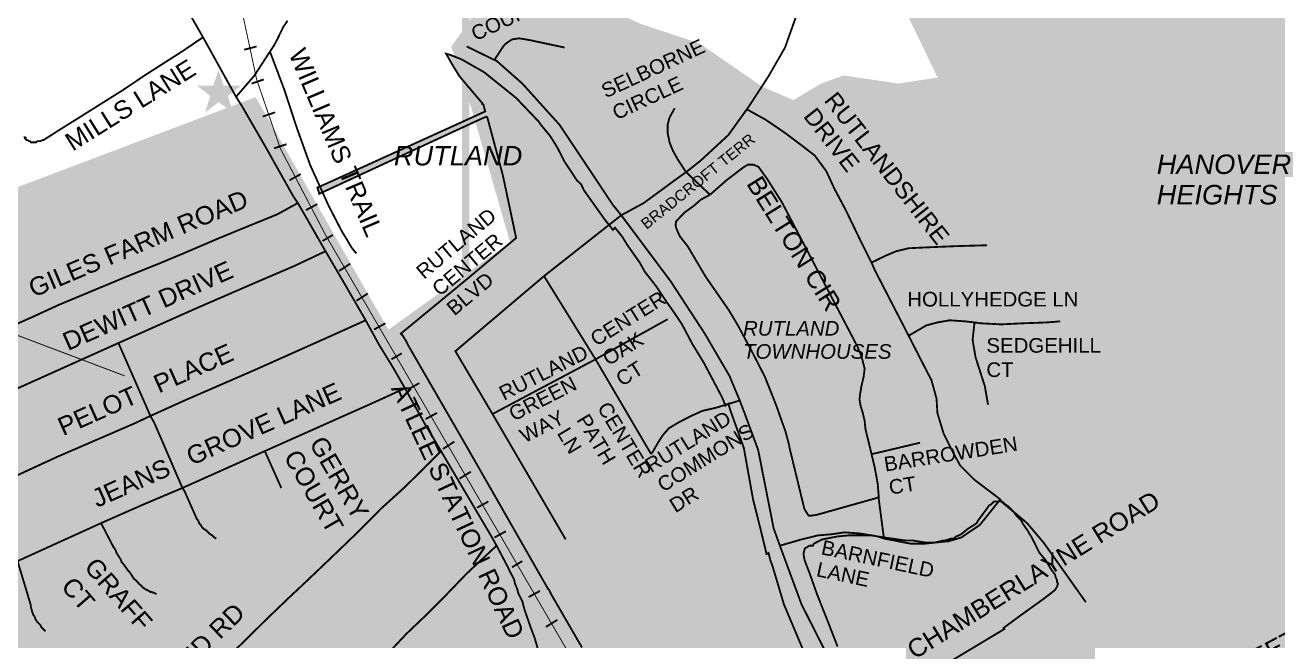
# Model space of a CAD drawing. Header units: millimetres. Extents: x 10 to 1080, y 12 to 847.
# Drawn here: x 750 to 853, y 66.1 to 116.8 of the extents above; entities that cross this region are included whole.
import ezdxf

# ---------------------------------------------------------------- set-up
doc = ezdxf.new("R2010")
doc.units = ezdxf.units.MM

msp = doc.modelspace()

# ---------------------------------------------------------------- hatches: boundary and pattern name
at = {"layer": 'H', "linetype": 'CONTINUOUS'}
for points in [[(666.662, 31.15), (665.903, 33.443), (664.88, 36.318), (663.875, 38.77), (662.093, 40.217), (659.289, 41.91), (657.772, 43.938), (656.255, 45.896), (654.05, 46.655), (651.757, 46.99), (650.064, 48.772), (648.458, 50.624), (646.254, 51.223), (643.89, 52.158), (641.932, 53.94), (639.815, 54.857), (635.582, 54.698), (633.642, 56.056), (631.613, 57.062), (628.562, 57.997), (626.533, 59.514), (625.598, 62.054), (625.934, 65.105), (625.422, 67.557), (625.087, 71.12), (640.168, 68.492), (651.757, 71.455), (733.637, 96.855), (744.802, 101.688), (768.932, 110.825), (770.537, 108.038), (779.851, 91.687), (789.852, 98.884), (786.624, 110.067), (785.019, 114.97), (789.428, 121.25), (795.69, 119.133), (800.594, 116.84), (805.427, 115.235), (810.595, 111.672), (813.135, 110.578), (815.411, 111.936), (817.28, 112.607), (821.761, 111.936), (824.988, 112.43), (814.74, 133.773), (848.695, 119.133), (853.087, 141.058), (857.585, 164.765), (846.825, 166.793), (848.695, 169.845), (849.877, 172.632), (851.994, 173.99), (855.715, 177.288), (861.483, 181.434), (868.504, 208.703), (871.978, 208.703), (876.635, 209.127), (884.079, 210.308), (890.094, 210.573), (894.08, 210.573), (899.16, 209.127), (904.064, 207.01), (909.391, 205.405), (924.295, 202.442), (925.23, 204.717), (932.427, 239.095), (932.18, 250.79), (932.85, 263.56), (919.392, 263.56), (919.639, 266.524), (921.755, 295.663), (933.362, 292.858), (933.785, 301.925), (932.18, 309.122), (930.822, 316.988), (929.128, 324.944), (928.441, 325.208), (880.78, 334.01), (892.387, 394.458), (910.59, 400.72), (912.865, 405.13), (894.997, 430.953), (887.307, 452.12), (877.058, 452.79), (872.913, 457.2), (866.634, 465.42), (857.074, 472.775), (845.22, 475.58), (837.512, 475.58), (826.17, 473.534), (817.28, 476.762), (811.018, 480.995), (806.362, 486.322), (803.222, 489.197), (840.475, 538.815), (834.637, 551.692), (849.207, 566.244), (850.724, 566.332), (853.017, 566.42), (855.292, 566.596), (857.673, 566.755), (860.037, 566.932), (862.401, 567.09), (864.87, 567.267), (867.234, 567.514), (869.597, 567.69), (872.067, 567.937), (874.518, 568.113), (876.882, 568.36), (879.334, 568.537), (881.803, 568.713), (884.167, 568.96), (886.619, 569.136), (889, 569.295), (891.364, 569.472), (893.815, 569.56), (896.108, 569.718), (898.472, 569.807), (900.853, 569.895), (903.129, 569.895), (905.422, 569.895), (907.627, 569.895), (909.814, 569.807), (912.354, 569.718), (916.675, 569.63), (918.88, 569.63), (920.997, 569.718), (923.202, 569.895), (925.318, 570.054), (927.523, 570.142), (929.64, 570.318), (931.827, 570.477), (936.149, 570.742), (940.47, 570.9), (944.704, 570.742), (948.849, 570.318), (948.849, 28.751), (667.297, 28.751), (666.662, 31.15)], [(791.633, 115.147), (790.187, 115.147), (789.764, 116.417), (789.34, 115.147), (787.982, 115.147), (789.093, 114.3), (788.67, 112.942), (789.764, 113.788), (790.945, 112.942), (790.522, 114.3), (791.633, 115.147), (791.633, 115.147)], [(790.363, 110.737), (789.005, 111.848), (787.735, 112.854), (785.954, 113.877), (785.777, 113.965), (784.931, 114.3), (784.595, 114.388), (785.019, 113.63), (785.707, 112.518), (787.559, 110.314), (787.559, 110.243), (787.647, 110.243), (787.823, 109.643), (774.771, 103.717), (774.012, 103.382), (774.188, 102.87), (786.977, 108.797), (787.894, 109.22), (787.982, 109.132), (789.252, 104.387), (790.275, 99.66), (790.363, 99.236), (786.201, 95.762), (780.874, 91.352), (781.05, 91.193), (781.297, 90.77), (781.473, 90.417), (786.201, 82.215), (792.974, 70.362), (793.062, 70.273), (793.238, 69.938), (795.778, 65.528), (801.37, 55.968), (804.157, 51.223), (804.404, 51.4), (808.143, 53.587), (809.237, 54.275), (810.507, 55.033), (812.871, 56.392), (815.763, 58.085), (815.763, 58.173), (815.834, 58.173), (815.922, 58.244), (816.01, 58.332), (816.098, 58.332), (816.187, 58.42), (816.257, 58.508), (816.345, 58.596), (816.345, 58.667), (816.434, 58.755), (816.522, 58.843), (816.522, 58.932), (816.61, 59.02), (816.61, 59.09), (816.61, 59.178), (816.681, 59.267), (816.681, 59.355), (816.681, 59.443), (816.681, 59.514), (816.681, 59.602), (816.681, 59.69), (816.681, 59.778), (816.681, 59.866), (816.681, 59.937), (816.61, 60.025), (816.61, 60.113), (816.61, 60.202), (816.522, 60.29), (816.522, 60.36), (816.434, 60.36), (814.564, 63.835), (812.377, 69.092), (811.442, 72.214), (811.265, 72.637), (811.107, 73.325), (810.93, 73.237), (810.419, 75.353), (809.837, 77.717), (809.413, 80.098), (809.061, 81.95), (808.99, 82.215), (807.967, 85.002), (807.791, 85.602), (807.544, 85.425), (807.455, 85.69), (807.297, 86.113), (806.521, 87.542), (805.762, 88.988), (804.827, 90.505), (803.981, 92.11), (803.31, 93.133), (802.711, 93.98), (801.864, 95.25), (800.947, 96.432), (800.523, 97.19), (799.5, 98.637), (799.077, 99.307), (798.477, 100.083), (798.318, 99.907), (797.631, 100.753), (795.937, 103.117), (795.69, 103.628), (795.355, 103.964), (794.844, 104.74), (794.332, 105.498), (793.75, 106.68), (793.15, 107.615), (792.727, 108.126), (792.392, 108.55), (792.215, 108.797), (790.363, 110.737), (790.363, 110.737)], [(767.75, 111.76), (766.304, 111.76), (765.881, 113.03), (765.457, 111.76), (764.117, 111.76), (765.21, 110.913), (764.787, 109.555), (765.881, 110.402), (767.08, 109.555), (766.657, 110.913), (767.75, 111.76), (767.75, 111.76)], [(812.288, 110.49), (810.842, 110.49), (810.419, 111.76), (809.995, 110.49), (808.637, 110.49), (809.748, 109.643), (809.325, 108.285), (810.419, 109.132), (811.601, 108.285), (811.177, 109.643), (812.288, 110.49), (812.288, 110.49)], [(805.18, 105.234), (803.734, 105.234), (803.31, 106.504), (802.887, 105.234), (801.529, 105.234), (802.64, 104.387), (802.217, 103.046), (803.31, 103.893), (804.492, 103.046), (804.069, 104.387), (805.18, 105.234), (805.18, 105.234)], [(809.061, 104.74), (807.632, 104.74), (807.208, 106.01), (806.785, 104.74), (805.427, 104.74), (806.521, 103.893), (806.097, 102.535), (807.208, 103.382), (808.39, 102.535), (807.967, 103.893), (809.061, 104.74), (809.061, 104.74)], [(818.974, 103.964), (817.527, 103.964), (817.104, 105.234), (816.681, 103.964), (815.34, 103.964), (816.434, 103.117), (816.01, 101.776), (817.104, 102.623), (818.303, 101.776), (817.88, 103.117), (818.974, 103.964), (818.974, 103.964)], [(799.253, 101), (797.807, 101), (797.384, 102.27), (796.96, 101), (795.602, 101), (796.713, 100.154), (796.29, 98.813), (797.384, 99.66), (798.565, 98.813), (798.142, 100.154), (799.253, 101), (799.253, 101)], [(764.275, 98.813), (762.847, 98.813), (762.423, 100.083), (762, 98.813), (760.642, 98.813), (761.735, 97.966), (761.312, 96.608), (762.423, 97.455), (763.605, 96.608), (763.182, 97.966), (764.275, 98.813), (764.275, 98.813)], [(765.457, 99.307), (764.028, 99.307), (763.605, 100.577), (763.182, 99.307), (761.824, 99.307), (762.917, 98.46), (762.494, 97.12), (763.605, 97.966), (764.787, 97.12), (764.364, 98.46), (765.457, 99.307), (765.457, 99.307)], [(793.327, 98.884), (791.88, 98.884), (791.457, 100.154), (791.034, 98.884), (789.675, 98.884), (790.787, 98.037), (790.363, 96.696), (791.457, 97.543), (792.639, 96.696), (792.215, 98.037), (793.327, 98.884), (793.327, 98.884)], [(821.69, 98.637), (820.244, 98.637), (819.82, 99.907), (819.397, 98.637), (818.039, 98.637), (819.15, 97.79), (818.727, 96.432), (819.82, 97.278), (821.002, 96.432), (820.579, 97.79), (821.69, 98.637), (821.69, 98.637)], [(773.853, 98.037), (772.407, 98.037), (771.984, 99.307), (771.56, 98.037), (770.202, 98.037), (771.313, 97.19), (770.89, 95.85), (771.984, 96.696), (773.165, 95.85), (772.742, 97.19), (773.853, 98.037), (773.853, 98.037)], [(806.097, 98.302), (804.668, 98.302), (804.245, 99.572), (803.822, 98.302), (802.464, 98.302), (803.557, 97.455), (803.134, 96.097), (804.245, 96.943), (805.427, 96.097), (805.004, 97.455), (806.097, 98.302), (806.097, 98.302)], [(816.945, 98.213), (815.499, 98.213), (815.075, 99.483), (814.652, 98.213), (813.294, 98.213), (814.405, 97.367), (813.982, 96.008), (815.075, 96.855), (816.257, 96.008), (815.834, 97.367), (816.945, 98.213), (816.945, 98.213)], [(792.215, 93.98), (790.787, 93.98), (790.363, 95.25), (789.94, 93.98), (788.582, 93.98), (789.675, 93.133), (789.252, 91.775), (790.363, 92.622), (791.545, 91.775), (791.122, 93.133), (792.215, 93.98), (792.215, 93.98)], [(778.422, 93.133), (776.975, 93.133), (776.552, 94.403), (776.129, 93.133), (774.771, 93.133), (775.882, 92.287), (775.458, 90.928), (776.552, 91.775), (777.734, 90.928), (777.311, 92.287), (778.422, 93.133), (778.422, 93.133)], [(785.777, 93.222), (784.348, 93.222), (783.925, 94.492), (783.502, 93.222), (782.144, 93.222), (783.237, 92.375), (782.814, 91.017), (783.925, 91.863), (785.107, 91.017), (784.684, 92.375), (785.777, 93.222), (785.777, 93.222)], [(825.747, 91.687), (824.301, 91.687), (823.877, 92.957), (823.454, 91.687), (822.113, 91.687), (823.207, 90.84), (822.784, 89.5), (823.877, 90.346), (825.077, 89.5), (824.653, 90.84), (825.747, 91.687), (825.747, 91.687)], [(828.71, 92.198), (827.264, 92.198), (826.841, 93.468), (826.417, 92.198), (825.077, 92.198), (826.17, 91.352), (825.747, 89.994), (826.841, 90.84), (828.04, 89.994), (827.617, 91.352), (828.71, 92.198), (828.71, 92.198)], [(787.224, 90.84), (785.777, 90.84), (785.354, 92.11), (784.931, 90.84), (783.59, 90.84), (784.684, 89.994), (784.26, 88.653), (785.354, 89.5), (786.553, 88.653), (786.13, 89.994), (787.224, 90.84), (787.224, 90.84)], [(798.565, 90.417), (797.137, 90.417), (796.713, 91.687), (796.29, 90.417), (794.932, 90.417), (796.025, 89.57), (795.602, 88.23), (796.713, 89.076), (797.895, 88.23), (797.472, 89.57), (798.565, 90.417), (798.565, 90.417)], [(802.128, 90.84), (800.682, 90.84), (800.259, 92.11), (799.835, 90.84), (798.477, 90.84), (799.588, 89.994), (799.165, 88.653), (800.259, 89.5), (801.441, 88.653), (801.017, 89.994), (802.128, 90.84), (802.128, 90.84)], [(755.138, 89.835), (753.692, 89.835), (753.269, 91.105), (752.845, 89.835), (751.505, 89.835), (752.598, 88.988), (752.175, 87.63), (753.269, 88.477), (754.451, 87.63), (754.027, 88.988), (755.138, 89.835), (755.138, 89.835)], [(811.53, 89.994), (810.084, 89.994), (809.66, 91.264), (809.237, 89.994), (807.879, 89.994), (808.99, 89.147), (808.567, 87.806), (809.66, 88.653), (810.842, 87.806), (810.419, 89.147), (811.53, 89.994), (811.53, 89.994)], [(821.337, 88.988), (819.908, 88.988), (819.485, 90.258), (819.062, 88.988), (817.704, 88.988), (818.797, 88.142), (818.374, 86.783), (819.485, 87.63), (820.667, 86.783), (820.244, 88.142), (821.337, 88.988), (821.337, 88.988)], [(781.897, 87.806), (780.45, 87.806), (780.027, 89.076), (779.604, 87.806), (778.245, 87.806), (779.357, 86.96), (778.933, 85.602), (780.027, 86.448), (781.209, 85.602), (780.785, 86.96), (781.897, 87.806), (781.897, 87.806)], [(803.734, 87.454), (802.287, 87.454), (801.864, 88.724), (801.441, 87.454), (800.1, 87.454), (801.194, 86.607), (800.77, 85.266), (801.864, 86.113), (803.063, 85.266), (802.64, 86.607), (803.734, 87.454), (803.734, 87.454)], [(762.758, 86.272), (761.312, 86.272), (760.889, 87.542), (760.465, 86.272), (759.107, 86.272), (760.218, 85.425), (759.795, 84.067), (760.889, 84.914), (762.071, 84.067), (761.647, 85.425), (762.758, 86.272), (762.758, 86.272)], [(809.237, 86.607), (807.791, 86.607), (807.367, 87.877), (806.944, 86.607), (805.603, 86.607), (806.697, 85.76), (806.274, 84.42), (807.367, 85.266), (808.567, 84.42), (808.143, 85.76), (809.237, 86.607), (809.237, 86.607)], [(790.011, 84.42), (788.582, 84.42), (788.158, 85.69), (787.735, 84.42), (786.377, 84.42), (787.471, 83.573), (787.047, 82.215), (788.158, 83.062), (789.34, 82.215), (788.917, 83.573), (790.011, 84.42), (790.011, 84.42)], [(784.772, 81.88), (783.325, 81.88), (782.902, 83.15), (782.479, 81.88), (781.121, 81.88), (782.232, 81.033), (781.808, 79.675), (782.902, 80.522), (784.084, 79.675), (783.661, 81.033), (784.772, 81.88), (784.772, 81.88)], [(804.757, 81.703), (803.31, 81.703), (802.887, 82.973), (802.464, 81.703), (801.105, 81.703), (802.217, 80.857), (801.793, 79.498), (802.887, 80.345), (804.069, 79.498), (803.645, 80.857), (804.757, 81.703), (804.757, 81.703)], [(822.113, 81.615), (820.667, 81.615), (820.244, 82.885), (819.82, 81.615), (818.462, 81.615), (819.573, 80.768), (819.15, 79.41), (820.244, 80.257), (821.425, 79.41), (821.002, 80.768), (822.113, 81.615), (822.113, 81.615)], [(765.722, 80.522), (764.275, 80.522), (763.852, 81.792), (763.429, 80.522), (762.071, 80.522), (763.182, 79.675), (762.758, 78.317), (763.852, 79.163), (765.034, 78.317), (764.611, 79.675), (765.722, 80.522), (765.722, 80.522)], [(815.763, 80.433), (814.317, 80.433), (813.894, 81.703), (813.47, 80.433), (812.112, 80.433), (813.223, 79.587), (812.8, 78.228), (813.894, 79.075), (815.075, 78.228), (814.652, 79.587), (815.763, 80.433), (815.763, 80.433)], [(793.662, 79.498), (792.215, 79.498), (791.792, 80.768), (791.369, 79.498), (790.011, 79.498), (791.122, 78.652), (790.698, 77.294), (791.792, 78.14), (792.974, 77.294), (792.551, 78.652), (793.662, 79.498), (793.662, 79.498)], [(830.068, 78.405), (828.622, 78.405), (828.199, 79.675), (827.775, 78.405), (826.417, 78.405), (827.528, 77.558), (827.105, 76.2), (828.199, 77.047), (829.381, 76.2), (828.957, 77.558), (830.068, 78.405), (830.068, 78.405)], [(832.944, 74.172), (832.697, 74.683), (832.52, 74.93), (832.432, 75.106), (832.273, 75.353), (832.009, 75.688), (831.85, 76.024), (831.427, 76.447), (831.25, 76.712), (830.827, 77.135), (830.58, 77.294), (830.404, 77.47), (830.227, 77.558), (830.068, 77.558), (829.98, 77.558), (829.892, 77.558), (829.733, 77.558), (829.645, 77.558), (829.469, 77.382), (829.381, 77.294), (829.222, 77.223), (829.045, 76.958), (828.798, 76.623), (828.534, 76.288), (828.287, 75.953), (828.199, 75.777), (828.111, 75.688), (827.687, 75.442), (827.44, 75.265), (827.017, 74.93), (826.77, 74.754), (826.505, 74.683), (826.347, 74.507), (826.258, 74.507), (826.082, 74.507), (825.923, 74.418), (825.571, 74.33), (825.5, 74.33), (824.724, 74.172), (824.054, 74.172), (822.96, 74.33), (822.36, 74.33), (821.267, 74.507), (820.579, 74.595), (819.573, 74.754), (818.797, 74.754), (817.704, 74.754), (816.769, 74.683), (815.499, 74.418), (814.828, 74.083), (814.74, 73.907), (814.493, 73.907), (814.317, 73.836), (814.141, 73.748), (814.07, 73.66), (814.07, 73.572), (813.982, 73.237), (814.07, 72.725), (814.493, 71.632), (815.075, 69.938), (816.01, 67.557), (816.769, 65.617), (817.615, 64.1), (818.462, 62.653), (818.885, 61.63), (819.221, 61.048), (819.573, 60.784), (819.732, 60.784), (819.997, 60.872), (820.332, 61.048), (820.755, 61.295), (820.843, 61.383), (826.258, 64.523), (830.492, 67.063), (830.404, 67.134), (830.739, 67.398), (832.009, 68.333), (833.455, 69.338), (834.214, 69.938), (834.637, 70.273), (834.813, 70.52), (834.884, 70.785), (834.813, 70.944), (834.813, 71.12), (834.725, 71.296), (834.637, 71.543), (834.39, 71.878), (833.878, 72.725), (833.367, 73.325), (833.191, 73.66), (832.944, 74.172), (832.944, 74.172)], [(807.297, 75.018), (805.85, 75.018), (805.427, 76.288), (805.004, 75.018), (803.645, 75.018), (804.757, 74.172), (804.333, 72.813), (805.427, 73.66), (806.609, 72.813), (806.185, 74.172), (807.297, 75.018), (807.297, 75.018)], [(796.625, 74.26), (795.179, 74.26), (794.755, 75.53), (794.332, 74.26), (792.974, 74.26), (794.085, 73.413), (793.662, 72.055), (794.755, 72.902), (795.937, 72.055), (795.514, 73.413), (796.625, 74.26), (796.625, 74.26)], [(812.447, 74.683), (811.018, 74.683), (810.595, 75.953), (810.172, 74.683), (808.814, 74.683), (809.907, 73.836), (809.484, 72.478), (810.595, 73.325), (811.777, 72.478), (811.354, 73.836), (812.447, 74.683), (812.447, 74.683)], [(788.917, 73.572), (787.471, 73.572), (787.047, 74.842), (786.624, 73.572), (785.283, 73.572), (786.377, 72.725), (785.954, 71.367), (787.047, 72.214), (788.247, 71.367), (787.823, 72.725), (788.917, 73.572), (788.917, 73.572)], [(801.864, 73.148), (800.435, 73.148), (800.012, 74.418), (799.588, 73.148), (798.23, 73.148), (799.324, 72.302), (798.901, 70.944), (800.012, 71.79), (801.194, 70.944), (800.77, 72.302), (801.864, 73.148), (801.864, 73.148)], [(815.252, 73.413), (813.805, 73.413), (813.382, 74.683), (812.959, 73.413), (811.601, 73.413), (812.712, 72.566), (812.288, 71.208), (813.382, 72.055), (814.564, 71.208), (814.141, 72.566), (815.252, 73.413), (815.252, 73.413)], [(838.112, 72.902), (836.665, 72.902), (836.242, 74.172), (835.819, 72.902), (834.461, 72.902), (835.572, 72.055), (835.148, 70.697), (836.242, 71.543), (837.424, 70.697), (837.001, 72.055), (838.112, 72.902), (838.112, 72.902)], [(847.09, 71.79), (845.644, 71.79), (845.22, 73.06), (844.797, 71.79), (843.439, 71.79), (844.55, 70.944), (844.127, 69.603), (845.22, 70.45), (846.402, 69.603), (845.979, 70.944), (847.09, 71.79), (847.09, 71.79)], [(799.677, 70.185), (798.23, 70.185), (797.807, 71.455), (797.384, 70.185), (796.025, 70.185), (797.137, 69.338), (796.713, 67.98), (797.807, 68.827), (798.989, 67.98), (798.565, 69.338), (799.677, 70.185), (799.677, 70.185)], [(822.872, 68.404), (821.425, 68.404), (821.002, 69.674), (820.579, 68.404), (819.221, 68.404), (820.332, 67.557), (819.908, 66.216), (821.002, 67.063), (822.184, 66.216), (821.761, 67.557), (822.872, 68.404), (822.872, 68.404)], [(829.134, 65.864), (827.687, 65.864), (827.264, 67.134), (826.841, 65.864), (825.5, 65.864), (826.594, 65.017), (826.17, 63.676), (827.264, 64.523), (828.463, 63.676), (828.04, 65.017), (829.134, 65.864), (829.134, 65.864)]]:
    msp.add_hatch(color=256, dxfattribs=at).paths.add_polyline_path(points)

# ---------------------------------------------------------------- linework, layer by layer
at = {"layer": 'P'}
for points, const_width in [([(569.965, 28.769), (569.965, 113.63), (569.965, 221.756), (678.092, 221.756), (786.201, 221.756), (786.201, 113.63), (786.201, 28.769)], 0.602), ([(786.201, 28.769), (786.201, 113.63), (786.201, 221.756), (894.327, 221.756), (948.831, 221.756)], 0.602), ([(799.924, 210.996), (787.382, 200.413), (772.142, 187.29), (767.151, 181.539), (764.858, 177.641), (762.494, 172.385), (760.201, 163.759), (760.042, 157.745), (761.048, 149.613), (769.02, 112.272), (770.961, 106.609), (774.682, 99.483), (803.31, 50.218), (815.781, 28.769)], 0.075), ([(752.669, 136.825), (754.874, 132.856), (756.991, 129.117), (758.261, 126.929), (759.707, 124.389), (761.894, 120.491), (764.611, 115.746)], 0.151), ([(809.308, 109.82), (809.484, 110.067), (811.089, 112.536), (812.447, 114.9), (813.382, 117.528), (813.894, 119.733), (814.229, 122.096), (814.141, 124.813), (813.717, 127.688), (813.118, 129.205)], 0.151), ([(770.114, 114.565), (770.449, 115.076), (770.714, 115.57), (770.961, 116.082), (771.208, 116.593), (771.56, 117.105)], 0.151), ([(764.611, 115.746), (763.005, 114.653), (759.954, 112.695), (757.925, 111.337), (754.698, 109.308), (752.669, 108.038), (751.487, 107.28), (751.399, 107.28), (751.24, 107.192), (751.152, 107.192), (751.064, 107.192), (750.976, 107.192), (750.888, 107.103), (750.817, 107.103), (750.729, 107.103), (750.641, 107.103), (750.552, 107.103), (750.464, 107.103), (750.394, 107.192), (750.305, 107.192), (750.217, 107.28), (750.129, 107.28), (750.041, 107.368), (750.041, 107.456), (749.97, 107.456), (749.97, 107.527), (749.882, 107.527)], 0.151), ([(764.611, 115.746), (765.034, 114.988), (767.327, 110.843)], 0.151), ([(788.564, 113.877), (789.164, 114.812), (789.411, 115.147), (789.764, 115.411), (790.011, 115.57), (790.61, 115.658), (791.528, 115.499), (794.332, 114.9)], 0.151), ([(767.327, 110.843), (768.844, 112.607), (769.938, 114.3), (770.114, 114.565)], 0.151), ([(769.02, 114.988), (767.997, 114.723)], 0.151), ([(770.114, 114.565), (771.296, 111.425), (772.319, 108.303), (773.412, 105.251), (774.947, 101.865), (776.041, 99.748), (776.464, 99.06), (776.799, 98.478), (777.134, 98.055), (777.222, 97.966), (777.222, 97.966)], 0.151), ([(790.346, 110.755), (788.988, 111.848), (787.718, 112.871), (785.954, 113.877), (785.777, 113.965), (784.931, 114.3), (784.595, 114.388), (785.019, 113.63), (785.689, 112.536), (787.559, 110.331), (787.559, 110.243), (787.647, 110.243), (787.806, 109.643), (774.771, 103.717), (774.012, 103.382), (774.171, 102.87), (786.959, 108.797), (787.894, 109.22), (787.982, 109.149), (789.252, 104.405), (790.258, 99.66), (790.346, 99.236), (786.201, 95.762), (780.874, 91.369), (781.032, 91.193), (781.297, 90.77), (781.456, 90.435), (786.201, 82.215), (792.974, 70.362), (793.062, 70.273), (793.221, 69.938), (795.761, 65.546)], 0.151), ([(788.564, 113.877), (786.289, 114.988)], 0.151), ([(798.989, 101.106), (798.301, 101.953), (793.909, 108.55), (790.857, 111.936), (788.741, 113.806), (788.564, 113.877)], 0.151), ([(769.602, 112.272), (768.597, 111.936)], 0.151), ([(767.327, 110.843), (767.821, 110.067), (769.779, 106.68), (772.054, 102.623), (772.407, 102.112)], 0.151), ([(814.564, 63.853), (812.359, 69.092), (811.424, 72.231), (811.265, 72.655), (811.089, 73.325), (810.93, 73.237), (810.419, 75.353), (809.819, 77.735), (809.396, 80.098), (809.061, 81.968), (808.972, 82.215), (807.967, 85.019), (807.791, 85.602), (807.544, 85.443), (807.455, 85.69), (807.279, 86.113), (806.521, 87.559), (805.762, 88.988), (804.827, 90.523), (803.981, 92.128), (803.31, 93.133), (802.711, 93.98), (801.864, 95.25), (800.929, 96.449), (800.506, 97.208), (799.5, 98.637), (799.077, 99.325), (798.477, 100.083), (798.301, 99.907), (797.631, 100.753), (795.937, 103.135), (795.69, 103.646), (795.338, 103.981), (794.844, 104.74), (794.332, 105.498), (793.732, 106.68), (793.15, 107.615), (792.727, 108.126), (792.374, 108.55), (792.215, 108.797), (790.346, 110.755), (790.346, 110.755)], 0.151), ([(770.537, 109.573), (769.514, 109.22)], 0.151), ([(804.316, 104.652), (803.645, 105.675), (803.222, 106.433), (802.958, 107.103), (802.799, 107.879), (802.799, 108.55), (802.958, 109.149), (803.381, 109.908)], 0.151), ([(804.316, 104.652), (805.498, 105.586), (807.791, 107.703), (809.308, 109.82)], 0.151), ([(819.556, 97.208), (818.709, 98.901), (817.439, 101.529), (816.504, 103.293), (815.834, 104.74), (814.899, 106.01), (813.805, 106.856), (812.447, 107.879), (810.842, 108.973), (809.308, 109.82)], 0.151), ([(771.472, 106.945), (770.449, 106.609)], 0.151), ([(812.288, 102.023), (810.948, 104.14), (810.26, 105.093), (809.837, 105.269), (809.396, 105.269), (808.972, 105.004), (807.614, 103.964), (806.291, 102.799)], 0.151), ([(772.654, 104.493), (771.719, 103.981)], 0.151), ([(798.989, 101.106), (800.841, 102.112), (803.381, 103.981), (804.316, 104.652)], 0.151), ([(806.274, 102.799), (804.316, 104.652)], 0.151), ([(772.407, 102.112), (770.714, 101.177), (768.244, 100.171), (765.969, 99.236), (763.005, 97.966), (760.977, 97.12), (758.261, 96.026), (752.757, 93.733), (750.729, 92.798), (749.035, 92.04), (747.501, 91.44), (745.049, 90.523), (742.174, 89.588), (740.657, 89.076), (739.122, 88.565), (736.159, 87.718), (733.46, 86.96), (729.985, 85.937), (707.461, 80.01)], 0.151), ([(772.407, 102.112), (774.682, 98.143)], 0.151), ([(774.012, 102.023), (773.077, 101.529)], 0.151), ([(812.8, 82.144), (812.483, 83.326), (811.706, 85.513), (810.789, 87.824), (809.748, 89.853), (808.567, 92.057), (807.808, 93.327), (805.938, 96.026), (804.439, 98.566), (803.822, 99.342), (803.663, 99.677), (803.487, 100.101), (803.451, 100.312), (803.487, 100.524), (803.487, 100.595), (803.575, 100.683), (804.192, 101.335), (804.933, 101.865), (805.515, 102.376), (806.291, 102.799)], 0.151), ([(818.286, 90.523), (812.271, 102.023)], 0.151), ([(792.639, 96.097), (798.989, 101.106)], 0.151), ([(808.725, 85.866), (807.879, 87.895), (805.85, 91.369), (803.046, 95.673), (798.989, 101.106)], 0.151), ([(775.282, 99.483), (774.435, 98.989)], 0.151), ([(774.682, 98.143), (772.142, 96.943), (769.02, 95.603), (763.94, 93.398), (757.661, 90.593)], 0.151), ([(774.682, 98.143), (776.217, 95.515), (777.981, 92.463)], 0.151), ([(819.556, 97.208), (820.738, 97.79), (821.584, 98.143), (822.607, 98.39), (824.477, 98.478), (826.594, 98.566), (829.045, 98.637)], 0.151), ([(776.711, 97.12), (775.794, 96.52)], 0.151), ([(822.607, 91.193), (819.82, 96.608), (819.556, 97.208)], 0.151), ([(788.405, 84.755), (785.354, 89.923), (792.639, 96.097)], 0.151), ([(792.639, 96.097), (796.872, 89.253)], 0.151), ([(778.157, 94.668), (777.222, 94.068)], 0.151), ([(742.262, 93.909), (758.172, 87.895)], 0.075), ([(760.289, 84.596), (763.094, 85.866), (768.932, 88.406), (774.771, 91.017), (777.981, 92.463)], 0.151), ([(777.981, 92.463), (779.092, 90.435), (780.186, 88.653), (781.209, 86.872)], 0.151), ([(779.604, 92.216), (778.669, 91.705)], 0.151), ([(802.799, 92.551), (796.872, 89.253)], 0.151), ([(828.022, 92.287), (827.264, 92.375), (825.994, 92.463), (824.971, 92.287), (824.054, 92.04), (822.607, 91.193)], 0.151), ([(829.134, 85.513), (828.869, 87.048), (828.111, 89.412), (827.864, 90.858), (828.022, 92.287)], 0.151), ([(835.06, 92.375), (833.949, 92.287), (832.009, 92.216), (830.227, 92.128), (828.534, 92.216), (828.022, 92.287)], 0.151), ([(757.661, 90.593), (749.035, 86.713), (745.649, 85.178)], 0.151), ([(757.661, 90.593), (760.289, 84.596)], 0.151), ([(830.139, 77.735), (828.022, 79.34), (826.841, 80.522), (826.329, 81.456), (825.482, 83.15), (824.971, 84.843), (824.9, 86.025), (824.477, 87.559), (824.212, 88.053), (822.607, 91.193)], 0.151), ([(780.944, 89.747), (780.098, 89.253)], 0.151), ([(819.556, 81.474), (819.062, 83.503), (818.991, 84.19), (818.833, 84.861), (818.656, 85.443), (818.568, 85.954), (818.638, 86.519), (818.727, 87.048), (818.903, 87.771), (818.991, 88.494), (818.727, 89.517), (818.303, 90.523)], 0.151), ([(796.872, 89.253), (788.405, 84.755)], 0.151), ([(796.872, 89.253), (801.441, 81.456)], 0.151), ([(769.691, 81.703), (779.18, 85.937), (781.209, 86.872)], 0.151), ([(781.209, 86.872), (782.814, 83.996), (784.172, 81.703)], 0.151), ([(782.391, 87.295), (781.456, 86.783)], 0.151), ([(862.489, 86.96), (861.307, 86.113), (858.502, 84.173), (852.329, 79.939), (848.342, 77.047), (846.138, 75.442), (840.564, 71.543), (837.177, 69.268)], 0.978), ([(808.725, 85.866), (806.768, 85.266), (805.674, 85.019), (804.739, 84.596), (803.734, 84.085), (802.887, 83.573), (802.375, 82.973), (801.952, 82.303), (801.617, 81.703), (801.441, 81.456)], 0.151), ([(812.024, 73.925), (811.512, 75.353), (810.242, 81.792), (809.149, 84.755), (808.725, 85.866)], 0.151), ([(863.335, 85.937), (863.071, 85.778), (862.577, 85.443), (861.889, 84.931), (857.92, 82.056), (854.269, 79.516), (850.3, 76.712), (847.408, 74.771), (843.774, 72.143), (842.504, 71.296), (837.935, 68.086)], 0.978), ([(747.43, 78.828), (752.581, 81.209), (759.019, 83.996), (760.289, 84.596)], 0.151), ([(760.289, 84.596), (760.624, 83.996), (762.917, 78.669)], 0.151), ([(783.837, 84.843), (782.902, 84.332)], 0.151), ([(794.42, 74.436), (788.405, 84.755)], 0.151), ([(785.266, 82.479), (784.331, 81.88)], 0.151), ([(819.556, 81.456), (819.979, 81.545), (823.542, 82.391)], 0.151), ([(784.172, 81.703), (782.144, 79.675), (781.121, 78.669), (779.251, 76.976), (777.311, 75.018), (774.947, 72.743), (773.077, 70.961), (771.631, 69.603), (769.779, 67.822), (767.909, 65.969), (764.946, 63.165), (762.159, 60.466), (760.889, 59.196), (760.465, 58.843)], 0.151), ([(762.917, 78.669), (769.691, 81.703)], 0.151), ([(769.691, 81.703), (771.049, 78.669)], 0.151), ([(784.172, 81.703), (788.317, 74.683), (788.741, 73.925)], 0.151), ([(814.052, 76.888), (812.782, 82.127)], 0.151), ([(820.155, 77.893), (820.067, 79.005), (819.82, 80.363), (819.556, 81.456)], 0.151), ([(786.624, 80.01), (785.689, 79.428)], 0.151), ([(756.232, 75.777), (759.707, 77.311), (762.917, 78.669)], 0.151), ([(762.917, 78.669), (763.094, 78.405), (764.099, 76.129), (764.187, 76.041), (764.275, 75.865), (764.275, 75.777), (764.364, 75.706), (764.434, 75.618), (764.522, 75.442), (764.611, 75.353), (764.699, 75.283), (764.858, 75.195), (764.946, 75.106), (765.034, 75.018), (765.122, 74.93), (765.21, 74.859), (765.369, 74.771), (765.457, 74.683), (765.545, 74.595), (765.704, 74.507)], 0.151), ([(788.07, 77.558), (787.135, 77.047)], 0.151), ([(832.944, 74.172), (832.679, 74.683), (832.52, 74.93), (832.432, 75.106), (832.256, 75.353), (832.009, 75.706), (831.832, 76.041), (831.409, 76.465), (831.25, 76.712), (830.827, 77.135), (830.562, 77.311), (830.404, 77.47), (830.227, 77.558), (830.051, 77.558), (829.98, 77.558), (829.892, 77.558), (829.716, 77.558), (829.628, 77.558), (829.469, 77.399), (829.381, 77.311), (829.204, 77.223), (829.045, 76.976), (828.781, 76.623), (828.534, 76.288), (828.287, 75.953), (828.199, 75.777), (828.111, 75.706), (827.687, 75.442), (827.44, 75.283), (827.017, 74.93), (826.752, 74.771), (826.505, 74.683), (826.329, 74.507), (826.241, 74.507), (826.082, 74.507), (825.906, 74.436), (825.571, 74.348), (825.482, 74.348), (824.724, 74.172), (824.054, 74.172), (822.942, 74.348), (822.36, 74.348), (821.249, 74.507), (820.579, 74.595), (819.556, 74.771), (818.797, 74.771), (817.704, 74.771), (816.769, 74.683), (815.499, 74.436), (814.811, 74.083), (814.74, 73.925), (814.476, 73.925), (814.317, 73.836), (814.141, 73.748), (814.052, 73.66), (814.052, 73.589), (813.964, 73.237), (814.052, 72.743), (814.476, 71.632), (815.075, 69.938), (816.01, 67.575), (816.769, 65.617)], 0.151), ([(820.155, 77.893), (815.075, 76.465)], 0.151), ([(820.579, 74.507), (820.155, 77.735), (820.155, 77.893)], 0.151), ([(830.139, 77.735), (829.134, 76.465), (828.446, 75.618), (826.929, 74.595), (825.818, 74.26), (825.571, 74.26), (823.877, 74.083), (822.784, 74.083), (821.425, 74.348), (820.579, 74.507)], 0.151), ([(837.177, 69.268), (833.702, 74.172), (832.344, 75.777), (830.315, 77.47), (830.139, 77.735)], 0.151), ([(815.093, 76.465), (814.599, 76.394), (814.405, 76.394), (814.335, 76.465), (814.07, 76.888)], 0.151), ([(749.371, 72.655), (756.232, 75.777)], 0.151), ([(756.232, 75.777), (757.238, 73.836), (757.414, 73.589), (757.502, 73.325), (757.661, 73.078), (757.837, 72.813), (757.925, 72.566), (758.084, 72.39), (758.261, 72.143), (758.437, 71.896), (758.596, 71.72), (758.931, 71.208), (759.107, 71.049), (759.284, 70.873), (759.354, 70.785), (759.531, 70.626), (759.707, 70.45), (759.866, 70.362), (759.954, 70.273), (760.042, 70.273), (760.289, 70.115), (760.377, 70.115), (760.624, 70.026), (760.801, 69.938)], 0.151), ([(789.499, 75.106), (788.564, 74.595)], 0.151), ([(820.579, 74.507), (820.067, 74.683), (818.55, 74.93), (817.351, 75.018), (816.257, 74.859), (815.164, 74.771), (813.805, 74.436), (812.024, 73.925)], 0.151), ([(826.241, 64.523), (830.474, 67.063), (830.404, 67.151), (830.739, 67.398), (832.009, 68.333), (833.438, 69.356), (834.214, 69.938), (834.637, 70.273), (834.796, 70.538), (834.884, 70.785), (834.796, 70.961), (834.796, 71.12), (834.708, 71.296), (834.637, 71.543), (834.372, 71.896), (833.861, 72.743), (833.367, 73.325), (833.191, 73.66), (832.944, 74.172), (832.944, 74.172)], 0.151), ([(779.004, 64.188), (781.297, 66.64), (782.814, 68.086), (784.507, 69.779), (786.289, 71.632), (788.741, 73.925)], 0.151), ([(788.741, 73.925), (789.675, 72.143), (789.834, 71.808), (790.011, 71.473), (790.187, 71.12), (790.258, 70.785), (790.434, 70.362), (790.522, 70.026), (790.681, 69.691), (790.857, 69.356), (790.945, 69.003), (791.034, 68.668), (791.528, 67.239), (791.88, 66.305), (792.886, 62.742), (792.886, 62.406), (792.974, 62.159), (793.062, 61.807), (793.15, 61.472), (793.221, 61.225), (793.221, 60.801)], 0.151), ([(819.221, 58.596), (816.928, 62.918), (813.805, 69.092), (812.024, 73.925)], 0.151), ([(749.371, 72.655), (750.464, 69.003), (750.464, 68.845), (750.552, 68.58), (750.552, 68.509), (750.641, 68.333), (750.641, 68.245), (750.729, 68.157), (750.817, 67.998), (750.817, 67.91), (750.976, 67.663), (751.064, 67.575), (751.24, 67.398), (751.311, 67.239), (751.399, 67.151), (751.575, 66.975), (751.664, 66.887)], 0.151), ([(790.857, 72.655), (790.011, 72.143)], 0.151), ([(792.304, 70.203), (791.369, 69.691)], 0.151), ([(837.177, 69.268), (834.972, 67.822), (829.292, 64.276), (822.008, 60.113), (819.468, 58.685), (819.221, 58.596)], 0.978), ([(837.935, 68.086), (835.484, 66.463), (832.52, 64.523), (829.292, 62.583), (828.957, 62.406), (824.477, 59.866), (820.738, 57.838), (819.891, 57.326)], 0.978), ([(793.732, 67.822), (792.798, 67.239)], 0.151)]:
    msp.add_lwpolyline(points, dxfattribs=dict(at, const_width=const_width))

# ---------------------------------------------------------------- texts
at = {"layer": 'T', "attachment_point": 1}
for s, insert, char_height, rotation in [('{\\fArial|b0|i0|c0|p18;COURT}', (786.5, 116.5), 1.2, 25), ('{\\fArial|b0|i0|c0|p18;SELBORNE}', (797.2, 111.8), 1.2, 25), ('{\\fArial|b0|i0|c0|p18;WILLIAMS TRAIL}', (773, 115), 1.5, 293), ('{\\fArial|b0|i0|c0|p18;MILLS LANE}', (753.1, 107.6), 1.5, 32), ('{\\fArial|b0|i0|c0|p18;CIRCLE}', (798.1, 110), 1.2, 25), ('{\\fArial|b0|i0|c0|p18;RUTLANDSHIRE}', (816.7, 111.4), 1.4, 308), ('{\\fArial|b0|i0|c0|p18;DRIVE}', (815, 110.1), 1.4, 308), ('{\\fArial|b0|i0|c0|p18;BRADCROFT TERR}', (800.5, 100.6), 0.9, 39), ('{\\fArial|b0|i0|c0|p18;BELTON CIR}', (810.5, 104.5), 1.5, 302), ('{\\fArial|b0|i0|c0|p18;GILES FARM ROAD}', (750.1, 95.7), 1.5, 23), ('{\\fArial|b0|i0|c0|p18;RUTLAND}', (782, 96.7), 1.2, 40), ('{\\fArial|b0|i0|c0|p18;CENTER}', (783.3, 95.3), 1.2, 40), ('{\\fArial|b0|i0|c0|p18;DEWITT DRIVE}', (752.9, 91.3), 1.5, 24), ('{\\fArial|b0|i0|c0|p18;BLVD}', (784.5, 93.7), 1.2, 40), ('{\\fArial|b0|i0|c0|p18;CENTER}', (796.3, 91.3), 1.2, 32), ('{\\fArial|b0|i0|c0|p18;OAK}', (797.3, 89.7), 1.2, 32), ('{\\fArial|b0|i0|c0|p18;PELOT   PLACE}', (752.5, 84.3), 1.5, 24), ('{\\fArial|b0|i0|c0|p18;RUTLAND}', (788.8, 86.9), 1.2, 27), ('{\\fArial|b0|i0|c0|p18;CT}', (798.4, 88), 1.2, 32), ('{\\fArial|b0|i0|c0|p18;GREEN}', (789.6, 85.2), 1.2, 27), ('{\\fArial|b0|i0|c0|p18;JEANS   GROVE LANE}', (755.3, 78.4), 1.5, 24), ('{\\fArial|b0|i0|c0|p18;ATLEE STATION ROAD}', (781.4, 87.5), 1.5, 295), ('{\\fArial|b0|i0|c0|p18;CENTER}', (798, 85.9), 1.2, 301), ('{\\fArial|b0|i0|c0|p18;WAY}', (790.5, 83.4), 1.2, 27), ('{\\fArial|b0|i0|c0|p18;PATH}', (796.3, 84.9), 1.2, 301), ('{\\fArial|b0|i0|c0|p18;RUTLAND}', (800.8, 80.9), 1.2, 32), ('{\\fArial|b0|i0|c0|p18;LN}', (794.7, 83.8), 1.2, 301), ('{\\fArial|b0|i0|c0|p18;COMMONS}', (801.8, 79.3), 1.2, 32), ('{\\fArial|b0|i0|c0|p18;GERRY}', (774.6, 83.1), 1.5, 300), ('{\\fArial|b0|i0|c0|p18;BARROWDEN}', (820.5, 81.2), 1.2, 9), ('{\\fArial|b0|i0|c0|p18;COURT}', (772.5, 82), 1.5, 300), ('{\\fArial|b0|i0|c0|p18;CT}', (820.9, 79.3), 1.2, 9), ('{\\fArial|b0|i0|c0|p18;DR}', (802.8, 77.6), 1.2, 32), ('{\\fArial|b0|i0|c0|p18;CHAMBERLAYNE ROAD}', (822.3, 65.8), 1.5, 32), ('{\\fArial|b0|i0|c0|p18;BARNFIELD}', (815.6, 74.4), 1.2, 348), ('{\\fArial|b0|i0|c0|p18;GRAFF}', (755.9, 73.1), 1.5, 311), ('{\\fArial|b0|i0|c0|p18;LANE}', (815.2, 72.6), 1.2, 348), ('{\\fArial|b0|i0|c0|p18;CT}', (754, 71.5), 1.5, 311), ('{\\fArial|b0|i0|c0|p18;CRANEY ISLAND RD}', (752.4, 55.1), 1.5, 44), ('{\\fArial|b0|i0|c0|p18;ALPHA STREET}', (840.2, 59.7), 1.5, 28)]:
    msp.add_mtext(s, dxfattribs=dict(at, insert=insert, char_height=char_height, rotation=rotation))
for s, insert, char_height in [('{\\fArial|b0|i1|c0|p18;RUTLAND}', (780.3, 106.8), 1.6), ('{\\fArial|b0|i1|c0|p18;HANOVER}', (843, 106.1), 1.6), ('{\\fArial|b0|i1|c0|p18;HEIGHTS}', (843, 103.6), 1.6), ('{\\fArial|b0|i0|c0|p18;HOLLYHEDGE LN}', (822.5, 94.8), 1.2), ('{\\fArial|b0|i1|c0|p18;RUTLAND}', (809, 92.4), 1.2), ('{\\fArial|b0|i0|c0|p18;SEDGEHILL}', (829, 91), 1.2), ('{\\fArial|b0|i1|c0|p18;TOWNHOUSES}', (809, 90.5), 1.2), ('{\\fArial|b0|i0|c0|p18;CT}', (829, 89), 1.2)]:
    msp.add_mtext(s, dxfattribs=dict(at, insert=insert, char_height=char_height))

doc.saveas('drawing.dxf')
